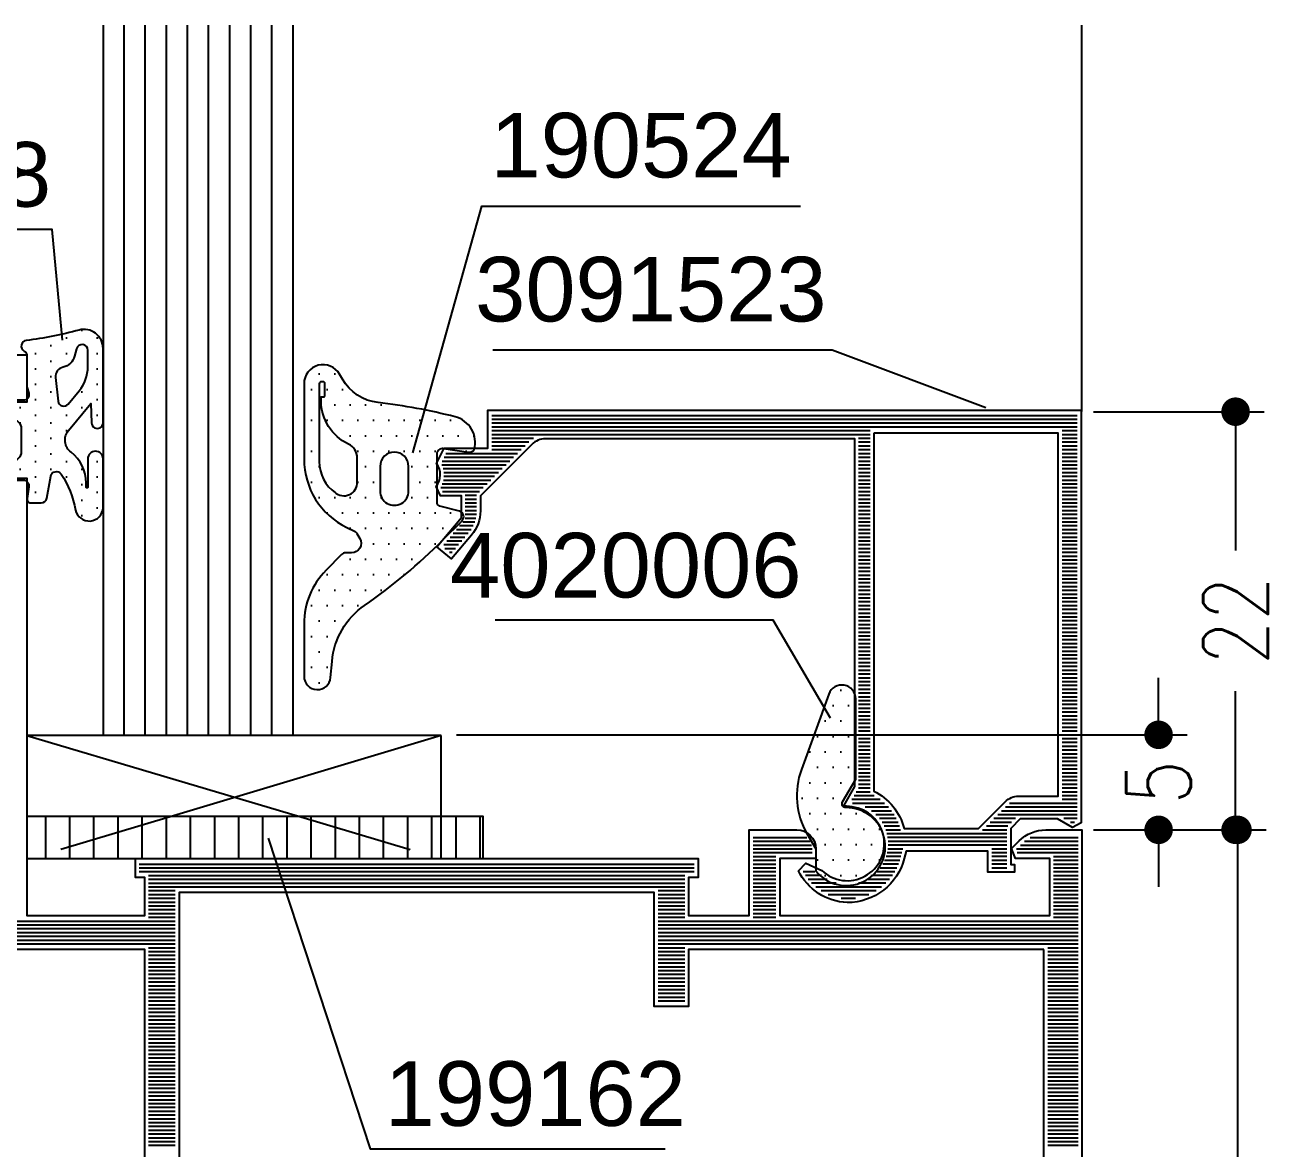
# Model space of a CAD drawing. Extents: x 16 to 197, y 49 to 240.
# Drawn here: x 45.35 to 78.35, y 113.51 to 143.08 of the extents above; entities that cross this region are included whole.
import ezdxf
from ezdxf.enums import TextEntityAlignment as Align

# ---------------------------------------------------------------- set-up
doc = ezdxf.new("R2010")
doc.units = 0
doc.header["$LTSCALE"] = 6
doc.linetypes.add('VERDECKT', pattern=[0.75, 0.5, -0.25])
doc.layers.get('0').update_dxf_attribs({"color": 4, "linetype": 'CONTINUOUS'})
doc.layers.get('DEFPOINTS').update_dxf_attribs({"linetype": 'CONTINUOUS'})
for name, color, linetype in [('CONST25', 3, 'CONTINUOUS'), ('DICHT_PAR', 3, 'CONTINUOUS'), ('DICHT_SCH', 3, 'CONTINUOUS'), ('HIDE_25', 3, 'VERDECKT'), ('KH_NOR', 7, 'CONTINUOUS'), ('KH_SCH', 3, 'CONTINUOUS'), ('KN_NOR', 7, 'CONTINUOUS'), ('KN_SCH', 3, 'CONTINUOUS'), ('LLMASSE', 7, 'CONTINUOUS'), ('PNR', 7, 'CONTINUOUS')]:
    doc.layers.add(name, color=color, linetype=linetype)
doc.styles.get("Standard").update_dxf_attribs({"font": 'simplex.shx', "width": 0.8})
doc.styles.add('SWISSL', font='swissl.ttf')
doc.dimstyles.new('DOK-1ZU1-PUNKT', dxfattribs={"dimscale": 0, "dimtxt": 3, "dimasz": 1.5, "dimexe": 1.5, "dimexo": 0.6, "dimgap": 1.5, "dimtad": 0, "dimdsep": 46, "dimtxsty": 'Standard', "dimblk": 'PUNKT', "dimblk1": 'PUNKT', "dimblk2": 'PUNKT', "dimcen": 0, "dimclrd": 2, "dimclre": 2, "dimclrt": 7, "dimadec": 0, "dimazin": 0, "dimtfac": 0.7, "dimtofl": 0, "dimtmove": 2, "dimatfit": 3, "dimldrblk": 'PUNKT', "dimfxl": 1, "dimtolj": 1, "dimarcsym": 0})
doc.dimstyles.new('DOK-1ZU1-STRICH1', dxfattribs={"dimscale": 0, "dimtxt": 3, "dimasz": 1.5, "dimexe": 1.5, "dimexo": 0.6, "dimgap": 1.5, "dimtad": 0, "dimdsep": 46, "dimtxsty": 'Standard', "dimblk": 'PUNKT', "dimblk1": 'PUNKT', "dimblk2": 'PUNKT', "dimcen": 0, "dimclrd": 2, "dimclre": 2, "dimclrt": 7, "dimadec": 0, "dimazin": 0, "dimtfac": 0.7, "dimtdec": 4, "dimtofl": 0, "dimtmove": 0, "dimatfit": 3, "dimldrblk": 'PUNKT', "dimfxl": 1, "dimtolj": 1, "dimtzin": 0, "dimarcsym": 0})

# ---------------------------------------------------------------- blocks, each defined once
blk = doc.blocks.new('PUNKT')
at = {"color": 0, "linetype": 'CONTINUOUS'}
blk.add_line((-0.5, 0), (-1, 0), dxfattribs=at)
at = {"color": 0, "linetype": 'CONTINUOUS', "const_width": 0.5}
blk.add_lwpolyline([(-0.25, 0, 1), (0.25, 0, 1)], format="xyb", close=True, dxfattribs=at)
blk = doc.blocks.new('*D12')
at = {"color": 3, "linetype": 'ByBlock'}
for p, q in [((78.46514061104472, 107.0268934344815), (78.46514061104472, 107.7768934344815)), ((59.99999592810562, 106.2768934344815), (79.21514061104472, 106.2768934344815)), ((76.7499679999232, 103.7768939876243), (79.21514061104472, 103.7768939876243)), ((78.46514061104472, 103.0268939876243), (78.46514061104472, 102.2768939876243))]:
    blk.add_line(p, q, dxfattribs=at)
at = {"layer": 'DEFPOINTS', "color": 0, "linetype": 'ByBlock'}
for p in [(59.69999592810562, 106.2768934344815), (76.4499679999232, 103.7768939876243), (78.46514061104472, 103.7768939876243)]:
    blk.add_point(p, dxfattribs=at)
at = {"color": 3, "linetype": 'ByBlock', "xscale": 0.75, "yscale": 0.75, "zscale": 0.75}
for p, rotation in [((78.46514061104472, 106.2768934344815), 270), ((78.46514061104472, 103.7768939876243), 90)]:
    blk.add_blockref('PUNKT', p, dxfattribs=dict(at, rotation=rotation))
at = {"color": 3, "linetype": 'ByBlock', "insert": (78.46514061104472, 105.0268937110529), "char_height": 1.7, "attachment_point": 5, "rotation": 90}
blk.add_mtext('\\A1;5', dxfattribs=at)
blk = doc.blocks.new('*D13')
at = {"color": 3, "linetype": 'ByBlock'}
for p, q in [((76.7499679999232, 103.7768939876243), (81.29036325732295, 103.7768939876243)), ((80.54036325732295, 103.0268939876243), (80.54036325732295, 78.51641779714299)), ((80.54036325732295, 49.52689398761405), (80.54036325732295, 74.03737017809536)), ((76.74993999996428, 48.77689398761405), (81.29036325732295, 48.77689398761405))]:
    blk.add_line(p, q, dxfattribs=at)
at = {"layer": 'DEFPOINTS', "color": 0, "linetype": 'ByBlock'}
for p in [(76.4499679999232, 103.7768939876243), (76.44993999996429, 48.77689398761405), (80.54036325732295, 48.77689398761405)]:
    blk.add_point(p, dxfattribs=at)
at = {"color": 3, "linetype": 'ByBlock', "xscale": 0.75, "yscale": 0.75, "zscale": 0.75}
for p, rotation in [((80.54036325732295, 103.7768939876243), 90), ((80.54036325732295, 48.77689398761405), 270)]:
    blk.add_blockref('PUNKT', p, dxfattribs=dict(at, rotation=rotation))
at = {"color": 3, "linetype": 'ByBlock', "insert": (80.54036325732295, 76.27689398761918), "char_height": 1.7, "attachment_point": 5, "rotation": 90}
blk.add_mtext('\\A1;110', dxfattribs=at)
blk = doc.blocks.new('B-LL190508')
at = {"layer": 'DICHT_SCH'}
h = blk.add_hatch(dxfattribs=at)
h.set_pattern_fill('DOTS', color=256, scale=13, angle=-90.00000000000001, style=0)
h.set_pattern_definition([(270, (1.050707049445437, -3.70677759522296), (0.8124999999999999, -0.4062500000000002), [0, -0.8125])])
edge = h.paths.add_edge_path()
edge.add_arc((2.999999982506951, 0.330593251072699), 1.000000000000001, -1.272221872585407e-14, 105.2232402070224)
edge.add_arc((-2.514192307719908, 20.59370464558474), 20.00000000000001, -82.88554434381888, -74.7767597929776, ccw=False)
edge.add_arc((-1.74930629981418e-08, 0.4499999930694827), 0.3000000000000016, 97.11445565618142, 240.0000000000002)
edge.add_arc((-0.3000000174930602, -0.06961524920117768), 0.2999999999999985, -6.821210263296962e-13, 59.999999999999886, ccw=False)
edge.add_line((-1.74930629981418e-08, -0.06961524920117768), (-1.749306551574175e-08, -1.687299176897463))
edge.add_line((-1.74930629981418e-08, -1.687299176897469), (0.08977773039364839, -2.022354293399717))
edge.add_arc((-0.2000000174930801, -2.1000000069305), 0.3000000000000153, -89.99999999999682, 15.000000000005627, ccw=False)
edge.add_line((-0.2000000174930658, -2.400000006930526), (-1.26980192109938, -2.400000006930522))
edge.add_arc((-1.269801921222436, -2.100000007090898), 0.2999999998396241, -165.00000002350225, -89.99999997649633, ccw=False)
edge.add_line((-1.559579668986101, -2.177645720461271), (-1.647844684532831, -1.848236197910008))
edge.add_arc((-1.841029849790642, -1.900000006930512), 0.2, 15.00000000000025, 140.0000000000012)
edge.add_line((-1.994238738414436, -1.771442484993216), (-2.666044460612047, -2.572069367947591))
edge.add_arc((-1.900000017493054, -3.214856977634113), 1, 140.0000000000009, 180)
edge.add_line((-2.900000017493054, -3.214856977634113), (-2.900000017493053, -5.785143036226918))
edge.add_arc((-1.900000017493054, -5.785143036226913), 1, 180.0000000000002, 219.9999999999993)
edge.add_line((-2.66604446061204, -6.427930645913449), (-1.994238738414435, -7.228557528867826))
edge.add_arc((-1.841029849750596, -7.10000000711112), 0.199999999914585, 219.9999999529931, 345.0000000470065)
edge.add_line((-1.647844684532826, -7.151763815951028), (-1.559579668986093, -6.822354293399767))
edge.add_arc((-1.26980192109937, -6.900000006930512), 0.2999999999999993, 89.99999999999977, 164.9999999999999, ccw=False)
edge.add_line((-1.26980192109937, -6.600000006930514), (-0.200000017493057, -6.600000006930511))
edge.add_arc((-0.2000000174930658, -6.900000006930512), 0.3000000000000007, -8.58393680451428, 89.99999999999977, ccw=False)
edge.add_line((0.09663946208705632, -6.944777447170452), (0.002240329453530587, -7.57014838010388))
edge.add_arc((0.1999999823428471, -7.600000007071685), 0.1999999998588273, 171.4160631484813, 270.0000000470075)
edge.add_line((0.1999999825069398, -7.800000006930503), (0.7482700931537671, -7.800000006930507))
edge.add_arc((0.7482700931537654, -7.50000000693052), 0.2999999999999936, -90.00000000000001, -10.00000000000015)
edge.add_line((1.043712419057416, -7.552094460230592), (1.247227064125431, -6.397905553630457))
edge.add_arc((1.542669390029092, -6.450000006930537), 0.2999999999999962, 33.71261571377721, 169.9999999999996, ccw=False)
edge.add_arc((-2.366940695689946, -9.0586297195659), 5.000000000000002, 10.19230633593429, 33.71261571377801, ccw=False)
edge.add_arc((3.269406714833197, -8.022391051604316), 0.7311143642865103, 191.957423447899, 357.8366345207012)
edge.add_line((3.999999982506951, -8.049989799689357), (3.999962546374912, -5.482666080798323))
edge.add_arc((3.599962546417432, -5.482671913507559), 0.4000000000000089, 0.0008354740569873116, 180.0008354740567)
edge.add_line((3.199962546459945, -5.482677746216808), (3.199980918121061, -6.959880956656836))
edge.add_arc((3.153974862705981, -6.959881242778323), 0.04600605541597135, -180.0003563347002, 0.0003563346957093927, ccw=False)
edge.add_line((3.10796880729089, -6.959880956656832), (3.107968807290888, -6.747518851348637))
edge.add_arc((1.108037209938646, -6.730977814135912), 1.999999999999996, -0.4738712128819647, 52.82349616045679)
edge.add_arc((2.799999982506948, -4.500000006930534), 0.7999999999999993, 140.4219632427655, 232.8234961604567, ccw=False)
edge.add_line((2.183393958129914, -3.990297141819951), (3.357509942728503, -2.569926492610808))
edge.add_line((3.3575099427285, -2.569926492610819), (3.399999982506952, -3.584999032961219))
edge.add_arc((3.699999982506954, -3.584999033207325), 0.2999999999999998, 179.9999999529953, 360.0000000470047)
edge.add_line((3.999999982506951, -3.584999032961207), (3.999999982506956, 0.3305932510727114))
edge = h.paths.add_edge_path(flags=16)
edge.add_line((3.199999982506954, -0.6282729752047373), (3.199999982506954, 0.2305932510726976))
edge.add_arc((2.899999982506957, 0.2305932510727047), 0.3000000000000016, -1.272221872585407e-14, 165)
edge.add_line((2.610222234620226, 0.3082389646034613), (2.50596038668327, -0.08087154918825945))
edge.add_arc((1.733219725652022, 0.1261836868937536), 0.7999999999999997, -78.15788068679927, -15, ccw=False)
edge.add_arc((1.999999982506937, -1.14614814661212), 0.5000000000000001, 101.842119313201, 186.0290041602307)
edge.add_line((1.50276555563457, -1.198664094027222), (1.634078603093823, -2.441969625167381))
edge.add_arc((1.932419259140191, -2.410460056973946), 0.2999999998965212, 186.0290041132243, 320.4219632897709)
edge.add_line((2.163646518358634, -2.601598631134792), (2.741515043449543, -1.902530137981206))
edge.add_arc((1.199999982506954, -0.6282729752047373), 1.999999999999994, -39.5780367572354, -1.272221872585407e-14)
edge = h.paths.add_edge_path(flags=16)
edge.add_arc((-0.8000000174930602, -5.100000006930529), 0.4999999999999964, -90, 0, ccw=False)
edge.add_line((-0.8000000174930602, -5.600000006930514), (-1.800000017493061, -5.600000006930514))
edge.add_arc((-1.800000017739192, -5.300000007176649), 0.299999999753874, -180.00000004700632, -89.99999995299368, ccw=False)
edge.add_line((-2.100000017493057, -5.300000006930517), (-2.10000001749306, -3.700000006930507))
edge.add_arc((-1.80000001749306, -3.700000006930509), 0.3000000000000009, 89.99999999999977, 180, ccw=False)
edge.add_line((-1.80000001749306, -3.400000006930512), (-0.8000000174930588, -3.400000006930515))
edge.add_arc((-0.8000000174930602, -3.900000006930512), 0.5, -2.2737367544323206e-13, 89.99999999999977, ccw=False)
edge.add_line((-0.3000000174930602, -3.900000006930512), (-0.300000017493063, -5.10000000693052))
at = {"layer": 'DICHT_PAR'}
for points in [[(3.999999982506953, 0.3305932510727132, 0.4943569637722948), (2.737419397258055, 1.295503317478037, -0.03539601838339958), (-0.03715556858015745, 0.747690209609118, 0.7191390354989544), (-0.1500000174930527, 0.1901923719341596, -0.2679491924311256), (-1.749306122178496e-08, -0.06961524920117768), (-1.749306210996338e-08, -1.687299176897469), (0.089777730393652, -2.022354293399715, -0.4931454260313171), (-0.200000017493065, -2.400000006930526), (-1.26980192109937, -2.400000006930512, -0.3394542590921118), (-1.559579668986101, -2.177645720461271), (-1.647844684532826, -1.848236197910012, 0.6068148963146014), (-1.994238738414436, -1.771442484993216), (-2.666044460612055, -2.572069367947591, 0.1763269807084609), (-2.900000017493054, -3.214856977634113), (-2.900000017493054, -5.785143036226913, 0.1763269807084611), (-2.66604446061204, -6.427930645913449), (-1.994238738414436, -7.228557528867825, 0.6068148968758568), (-1.647844684532826, -7.151763815951028), (-1.559579668986087, -6.822354293399755, -0.339454258863376), (-1.26980192109937, -6.600000006930514), (-0.2000000174930516, -6.600000006930514, -0.4588069095179975), (0.09663946208705632, -6.944777447170452), (0.00224032945352981, -7.570148380103888, 0.4588069100145539), (0.1999999825069398, -7.800000006930503), (0.7482700931537654, -7.800000006930503, 0.3639702342662018), (1.043712419057416, -7.552094460230592), (1.247227064125441, -6.397905553630466, -0.6763345122321475), (1.792218969968603, -6.28349172740063, -0.102988530757243), (2.55415619428125, -8.173866813745406, 0.8837861257265126), (3.999999982506951, -8.049989799689357), (3.999962546374904, -5.482666080798325, 0.9999999999999972), (3.199962546459945, -5.482677746216808), (3.199980918121058, -6.959880956656832, -1.000006219233057), (3.10796880729089, -6.959880956656832), (3.10796880729089, -6.74751885134863, 0.2368386138423189), (2.316582047487431, -5.137422237560642, -0.426544051657322), (2.183393958129914, -3.990297141819951), (3.357509942728502, -2.569926492610819), (3.399999982506957, -3.584999032961207, 1.000000000820386), (3.999999982506951, -3.584999032961207), (3.999999982506953, 0.3305932510727132)], [(3.199999982506956, -0.6282729752047373), (3.199999982506956, 0.2305932510727047, 0.8769764629927566), (2.610222234620228, 0.3082389646034613), (2.505960386683274, -0.08087154918825945, -0.282772991566958), (1.897392191408901, -0.656789749109862, 0.3847999234038062), (1.502765555634571, -1.198664094027222), (1.63407860309383, -2.441969625167388, 0.6643541298328625), (2.163646518358636, -2.601598631134792), (2.741515043449542, -1.902530137981202, 0.1744291887555947), (3.199999982506956, -0.6282729752047373)], [(-0.3000000174930584, -5.100000006930529, -0.414213562373095), (-0.8000000174930602, -5.600000006930514), (-1.80000001749306, -5.600000006930514, -0.414213562853683), (-2.100000017493057, -5.300000006930517), (-2.100000017493057, -3.700000006930509, -0.4142135623730961), (-1.80000001749306, -3.400000006930512), (-0.8000000174930602, -3.400000006930512, -0.414213562373095), (-0.3000000174930584, -3.900000006930512), (-0.3000000174930584, -5.100000006930529)]]:
    blk.add_lwpolyline(points, format="xyb", close=True, dxfattribs=at)
blk = doc.blocks.new('STREIFEN')
at = {"layer": 'DICHT_SCH'}
h = blk.add_hatch(dxfattribs=at)
h.set_pattern_fill('LINE', color=256, scale=0.4, angle=90, style=0)
h.set_pattern_definition([(90, (-94.31533518184392, -226.5009291368289), (-1.27, 7.776250346772095e-17), [])])
h.paths.add_polyline_path([(0, 2.199999999999989), (0, 0), (24, 0), (24, 2.199999999999989)])
at = {"layer": 'DICHT_PAR'}
blk.add_lwpolyline([(0, 2.199999999999989), (0, 0), (24, 0), (24, 2.199999999999989)], close=True, dxfattribs=at)
blk = doc.blocks.new('LL199162')
blk.add_blockref('STREIFEN', (0, 0))
blk = doc.blocks.new('*X25')
at = {"color": 0}
for p, q in [((-109.6, 67.27954193091112), (-109.6, 69.79999979631262)), ((-109.4, 66.97279220613606), (-109.4, 69.79999969449459)), ((-109.2, 66.75857864376268), (-109.2, 69.79999959267656)), ((-109, 66.55857864376269), (-109, 69.79999949085853)), ((-108.8, 66.59221437134654), (-108.8, 69.7999993890405)), ((-108.6, 68.49999999993129), (-108.6, 69.79999928722246)), ((-108.4, 68.49999999994564), (-108.4, 69.79999918540443)), ((-108.2, 68.49999999996001), (-108.2, 69.7999990835864)), ((-108, 68.49999999997436), (-108, 69.79999898176837)), ((-107.8, 68.49999999998872), (-107.8, 69.79999887995034)), ((-107.6, 68.50000000000307), (-107.6, 69.79999877813229)), ((-107.4, 68.50000000001744), (-107.4, 69.79999867631426)), ((-107.2, 68.50000000003179), (-107.2, 69.79999857449623)), ((-107, 68.50000000004614), (-107, 69.7999984726782)), ((-106.8, 68.50000000006051), (-106.8, 69.79999837086017)), ((-106.6, 68.50000000007486), (-106.6, 69.79999826904213)), ((-106.4, 68.50000000008922), (-106.4, 69.7999981672241)), ((-106.2, 68.50000000010358), (-106.2, 69.79999806540607)), ((-106, 68.50000000011794), (-106, 69.79999796358804)), ((-105.8, 68.50000000013229), (-105.8, 69.79999786177001)), ((-105.6, 68.50000000014664), (-105.6, 69.79999775995198)), ((-105.4, 68.50000000016101), (-105.4, 69.79999765813395)), ((-105.2, 47.69995672727232), (-105.2, 69.79999755631592)), ((-105, 47.69995672727232), (-105, 69.79999745449787)), ((-104.8, 47.69995672727232), (-104.8, 69.79999735267984)), ((-104.6, 47.69995672727232), (-104.6, 69.79999725086181)), ((-104.4, 47.69995672727232), (-104.4, 69.79999714904378)), ((-104.2, 47.69995672727232), (-104.2, 69.79999704722574)), ((-104, 47.69995672727232), (-104, 69.79999694540771)), ((-103.8, 68.19999999999999), (-103.8, 69.79999684358968)), ((-103.6, 68.19999999999999), (-103.6, 69.79999674177165)), ((-103.4, 68.19999999999999), (-103.4, 69.79999663995362)), ((-103.2, 68.19999999999999), (-103.2, 69.79999653813559)), ((-103, 68.19999999999999), (-103, 69.79999643631756)), ((-102.8, 68.19999999999999), (-102.8, 69.79999633449953)), ((-102.6, 68.19999999999999), (-102.6, 69.7999962326815)), ((-102.4, 68.19999999999999), (-102.4, 69.79999613086346)), ((-102.2, 68.19999999999999), (-102.2, 69.79999602904542)), ((-102, 68.19999999999999), (-102, 69.79999592722739)), ((-101.8, 68.19999999999999), (-101.8, 69.79999582540935)), ((-101.6, 68.19999999999999), (-101.6, 69.79999572359132)), ((-101.4, 68.19999999999999), (-101.4, 69.79999562177329)), ((-101.2, 68.19999999999999), (-101.2, 69.79999551995526)), ((-101, 68.19999999999999), (-101, 69.79999541813723)), ((-100.8, 68.19999999999999), (-100.8, 69.7999953163192)), ((-100.6, 68.19999999999999), (-100.6, 69.79999521450117)), ((-100.4, 68.19999999999999), (-100.4, 69.79999511268313)), ((-100.2, 68.19999999999999), (-100.2, 69.7999950108651)), ((-100, 68.19999999999999), (-100, 69.79999490904707)), ((-99.80000000000001, 68.19999999999999), (-99.80000000000001, 69.79999480722904)), ((-99.60000000000001, 68.19999999999999), (-99.60000000000001, 69.79999470541101)), ((-99.4, 68.19999999999999), (-99.4, 69.79999460359296)), ((-99.2, 68.19999999999999), (-99.2, 69.79999450177493)), ((-99, 68.19999999999999), (-99, 69.7999943999569)), ((-98.80000000000001, 68.19999999999999), (-98.80000000000001, 69.79999429813887)), ((-98.60000000000001, 68.19999999999999), (-98.60000000000001, 69.79999419632084)), ((-98.4, 68.19999999999999), (-98.4, 69.79999409450281)), ((-98.2, 68.19999999999999), (-98.2, 69.79999399268478)), ((-98, 68.19999999999999), (-98, 69.79999389086674)), ((-97.80000000000001, 68.19999999999999), (-97.80000000000001, 69.79999378904871)), ((-97.60000000000001, 68.19999999999999), (-97.60000000000001, 69.79999368723068)), ((-97.4, 68.19999999999999), (-97.4, 69.79999358541265)), ((-97.2, 68.19999999999999), (-97.2, 69.79999348359462)), ((-97, 68.19999999999999), (-97, 69.79999338177659)), ((-96.80000000000001, 68.19999999999999), (-96.80000000000001, 69.79999327995854)), ((-96.60000000000001, 68.19999999999999), (-96.60000000000001, 69.79999317814051)), ((-96.4, 68.19999999999999), (-96.4, 69.79999307632248)), ((-96.2, 68.19999999999999), (-96.2, 69.79999297450445)), ((-96, 68.19999999999999), (-96, 69.79999287268642)), ((-95.80000000000001, 68.19999999999999), (-95.80000000000001, 69.79999277086839)), ((-95.60000000000001, 68.19999999999999), (-95.60000000000001, 69.79999266905035)), ((-95.4, 68.19999999999999), (-95.4, 69.79999256723232)), ((-95.2, 68.19999999999999), (-95.2, 69.79999246541429)), ((-95, 68.19999999999999), (-95, 69.79999236359626)), ((-94.80000000000001, 68.19999999999999), (-94.80000000000001, 69.79999226177823)), ((-94.60000000000001, 68.19999999999999), (-94.60000000000001, 69.7999921599602)), ((-94.4, 68.19999999999999), (-94.4, 69.79999205814217)), ((-94.2, 68.19999999999999), (-94.2, 69.79999195632413)), ((-94, 68.19999999999999), (-94, 69.79999185450609)), ((-93.80000000000001, 68.19999999999999), (-93.80000000000001, 69.79999175268806)), ((-93.60000000000001, 68.19999999999999), (-93.60000000000001, 69.79999165087003)), ((-93.4, 68.19999999999999), (-93.4, 69.799991549052)), ((-109.6, 52.69999999998564), (-109.6, 55.52915026221236)), ((-109.4, 52.69999999999385), (-109.4, 55.69282032302713)), ((-109.2, 52.70000000000205), (-109.2, 55.77459666924111)), ((-109, 52.70000000001026), (-109, 55.79999999999963)), ((-108.8, 52.70000000001846), (-108.8, 55.8000000000082)), ((-108.6, 52.70000000002666), (-108.6, 53.89999999993709)), ((-108.4, 52.70000000003487), (-108.4, 53.89999999993983)), ((-108.2, 52.70000000004307), (-108.2, 53.89999999994257)), ((-108, 52.70000000005128), (-108, 53.89999999994529)), ((-107.8, 52.70000000005948), (-107.8, 53.89999999994803)), ((-107.6, 52.70000000006768), (-107.6, 53.89999999995077)), ((-107.4, 52.70000000007589), (-107.4, 53.89999999995349)), ((-107.2, 52.70000000008409), (-107.2, 53.89999999995623)), ((-107, 52.7000000000923), (-107, 53.89999999995896)), ((-106.8, 52.70000000010049), (-106.8, 53.89999999996169)), ((-106.6, 52.7000000001087), (-106.6, 53.89999999996443)), ((-106.4, 52.70000000011691), (-106.4, 53.89999999996716)), ((-106.2, 52.70000000012511), (-106.2, 53.8999999999699)), ((-106, 52.70000000013331), (-106, 53.89999999997263)), ((-105.8, 52.70000000014151), (-105.8, 53.89999999997536)), ((-105.6, 52.70000000014972), (-105.6, 53.8999999999781)), ((-105.4, 52.70000000015792), (-105.4, 53.89999999998083)), ((-108.2, 20.40000000000005), (-108.2, 49.60000000000001)), ((-108, 20.40000000000004), (-108, 49.60000000000001)), ((-107.8, 20.40000000000004), (-107.8, 49.6)), ((-107.6, 20.8999993636328), (-107.6, 49.10000000000254)), ((-107.4, 20.90000063637539), (-107.4, 49.09999999999742)), ((-107.2, 20.90000190911798), (-107.2, 49.09999999999228)), ((-107, 20.90000318186057), (-107, 49.09999999998716)), ((-106.8, 47.69995672727232), (-106.8, 49.09999999998203)), ((-106.6, 47.69995672727232), (-106.6, 49.0999999999769)), ((-106.4, 47.69995672727232), (-106.4, 49.09999999997178)), ((-106.2, 47.69995672727232), (-106.2, 49.09999999996665)), ((-106, 47.69995672727232), (-106, 49.09999999996153)), ((-105.8, 47.69995672727232), (-105.8, 49.0999999999564)), ((-105.6, 47.69995672727232), (-105.6, 49.09999999995127)), ((-105.4, 47.69995672727232), (-105.4, 49.09999999994614)), ((-103.8, 47.69995672727232), (-103.8, 49.10001272727235)), ((-103.6, 47.69995672727232), (-103.6, 49.10001272727236)), ((-103.4, 47.69995672727232), (-103.4, 49.10001272727238)), ((-103.2, 47.69995672727232), (-103.2, 49.10001272727239)), ((-103, 47.69995672727232), (-103, 49.10001272727241)), ((-102.8, 47.69995672727232), (-102.8, 49.10001272727242)), ((-102.6, 47.69995672727232), (-102.6, 49.10001272727244)), ((-102.4, 47.69995672727232), (-102.4, 49.10001272727246)), ((-102.2, 47.69995672727232), (-102.2, 49.10001272727247)), ((-102, 47.69995672727232), (-102, 49.10001272727249)), ((-101.8, 47.69995672727232), (-101.8, 49.1000127272725)), ((-101.6, 47.69995672727232), (-101.6, 49.10001272727251)), ((-101.4, 47.69995672727232), (-101.4, 49.10001272727253)), ((-101.2, 47.69995672727232), (-101.2, 49.10001272727255)), ((-101, 47.69995672727232), (-101, 49.10001272727256)), ((-106.8, 20.90000445460316), (-106.8, 22.30000000000003)), ((-106.6, 20.90000572734574), (-106.6, 22.30000000000003)), ((-106.4, 20.90000700008833), (-106.4, 22.30000000000003)), ((-106.2, 20.90000827283092), (-106.2, 22.30000000000003)), ((-106, 20.90000954557351), (-106, 22.30000000000003)), ((-105.8, 20.9000108183161), (-105.8, 22.30000000000003)), ((-105.6, 20.90001209105869), (-105.6, 22.30000000000003)), ((-105.4, 20.90001336380128), (-105.4, 22.30000000000003)), ((-105.2, 12.90001272727268), (-105.2, 22.30000000000003)), ((-105, 12.90001272727268), (-105, 22.30000000000002)), ((-104.8, 12.90001272727268), (-104.8, 22.30000000000002)), ((-104.6, 12.90628733390968), (-104.6, 22.30000000000002)), ((-104.4, 12.95839287844282), (-104.4, 22.30000000000002)), ((-104.2, 13.07551292724101), (-104.2, 22.30000000000002)), ((-104, 13.31271439237811), (-104, 22.30000000000002)), ((-103.8, 20.90000000000005), (-103.8, 22.30000000000002)), ((-103.6, 20.90000000000005), (-103.6, 22.30000000000002)), ((-103.4, 20.90000000000005), (-103.4, 22.30000000000002)), ((-103.2, 20.90000000000005), (-103.2, 22.30000000000002)), ((-103, 20.90000000000005), (-103, 22.30000000000001)), ((-102.8, 20.90000000000005), (-102.8, 22.30000000000001)), ((-102.6, 20.90000000000005), (-102.6, 22.30000000000001)), ((-102.4, 20.90000000000005), (-102.4, 22.30000000000001)), ((-102.2, 20.90000000000005), (-102.2, 22.30000000000001)), ((-102, 20.90000000000005), (-102, 22.30000000000001)), ((-101.8, 20.90000000000005), (-101.8, 22.30000000000001)), ((-101.6, 20.90000000000005), (-101.6, 22.30000000000001)), ((-101.4, 20.90000000000005), (-101.4, 22.30000000000001)), ((-101.2, 20.90000000000005), (-101.2, 22.30000000000001)), ((-101, 20.90000000000005), (-101, 22.30000000000001)), ((-100.8, 20.90000000000005), (-100.8, 22.30000000000001)), ((-100.6, 20.90000000000005), (-100.6, 22.30000000000001)), ((-100.4, 20.90000000000005), (-100.4, 22.30000000000001)), ((-100.2, 20.90000000000005), (-100.2, 22.30000000000001)), ((-100, 20.90000000000005), (-100, 22.3)), ((-99.80000000000001, 20.90000000000005), (-99.80000000000001, 22.3)), ((-99.60000000000001, 20.90000000000005), (-99.60000000000001, 22.3)), ((-99.4, 20.90000000000005), (-99.4, 22.3)), ((-99.2, 20.90000000000005), (-99.2, 22.3)), ((-99, 20.90000000000005), (-99, 22.3)), ((-98.80000000000001, 20.90000000000005), (-98.80000000000001, 22.3)), ((-98.60000000000001, 20.90000000000005), (-98.60000000000001, 22.3)), ((-98.4, 20.90000000000005), (-98.4, 22.3)), ((-98.2, 20.90000000000005), (-98.2, 22.3)), ((-98, 20.90000000000005), (-98, 22.3)), ((-97.80000000000001, 20.90000000000005), (-97.80000000000001, 22.3)), ((-97.60000000000001, 20.90000000000005), (-97.60000000000001, 22.3)), ((-97.4, 20.90000000000005), (-97.4, 22.3)), ((-97.2, 20.90000000000005), (-97.2, 22.3)), ((-97, 20.90000000000005), (-97, 22.3)), ((-96.80000000000001, 20.90000000000005), (-96.80000000000001, 22.29999999999999)), ((-96.60000000000001, 20.90000000000005), (-96.60000000000001, 22.29999999999999)), ((-96.4, 20.90000000000005), (-96.4, 22.29999999999999)), ((-96.2, 20.90000000000005), (-96.2, 22.29999999999999)), ((-96, 20.90000000000005), (-96, 22.29999999999999)), ((-95.80000000000001, 20.90000000000005), (-95.80000000000001, 22.29999999999999)), ((-95.60000000000001, 20.90000000000005), (-95.60000000000001, 22.29999999999999)), ((-95.4, 20.90000000000005), (-95.4, 22.29999999999999)), ((-95.2, 20.90000000000005), (-95.2, 22.29999999999999)), ((-95, 20.90000000000005), (-95, 22.29999999999999)), ((-94.80000000000001, 20.90000000000005), (-94.80000000000001, 22.29999999999999)), ((-94.60000000000001, 20.90000000000005), (-94.60000000000001, 22.29999999999999)), ((-94.4, 20.90000000000005), (-94.4, 22.29999999999999)), ((-94.2, 20.90000000000005), (-94.2, 22.29999999999999)), ((-94, 20.90000000000005), (-94, 22.29999999999999)), ((-93.80000000000001, 20.90000000000005), (-93.80000000000001, 22.29999999999998)), ((-93.60000000000001, 20.90000000000005), (-93.60000000000001, 22.29999999999998)), ((-93.4, 20.90000000000005), (-93.4, 22.29999999999998))]:
    blk.add_line(p, q, dxfattribs=at)
blk = doc.blocks.new('B-LL132351')
at = {"layer": 'KH_NOR'}
blk.add_lwpolyline([(1.272722114720182e-05, 134.9999999999487), (14.50000000645879, 135.0000000065613), (14.49999998095466, 132.5000000191479), (13.49999999993851, 132.4999999998975)], dxfattribs=at)
blk.add_lwpolyline([(13.49999999997952, 128.4999999999795), (14.50000000645879, 128.5000000065613), (14.50001272722112, 105.499999999641), (20.70001272742594, 105.5000000001538), (20.70000000000006, 107.5), (20.20000000000006, 107.5), (20.20000000000009, 108.5), (49.80000000000005, 108.5), (49.80000000000003, 107.5), (49.29999999999997, 107.5), (49.2999999999487, 105.499999999641), (52.50000000015383, 105.5000000001538), (52.49999999996926, 109.9999999999692), (55.00000000000001, 110, -0.414213562373095), (56.00000000000001, 109), (56.00000000002053, 108.5000000000205), (54.09999999993848, 108.4999999999384), (54.09999999997946, 105.4999999998564), (68.30000000015384, 105.5000000001538), (68.29999999993846, 108.5000000000616), (66.50000000000001, 108.5), (66.28786796564403, 109.0121320343559), (66.68994949366113, 109.4142135623731, -0.198912367379658), (68.10416305603424, 110), (69.99999999994874, 110.0000000000512), (69.99994400003091, 3.075228960369714e-11)], format="xyb", dxfattribs=at)
blk.add_lwpolyline([(2.000012727273088, 28.30000000000007), (20.70000000000006, 28.30000000000007), (20.70000000000006, 103.7), (13.70001272727269, 103.7, -0.4142135626133887), (12.70001272727269, 104.7), (12.70001272727272, 125.7), (9.20001272711842, 125.6999999997437), (9.200012727272266, 133.0000000000001), (2.00001272727242, 133), (2.000012727273088, 28.30000000000007)], format="xyb", close=True, dxfattribs=at)
blk.add_lwpolyline([(67.99999999999996, 103.6999999999999), (49.30001272727237, 103.7), (49.3000127272726, 100.7), (47.49995672727233, 100.7), (47.49995672727233, 106.7), (22.50000000000001, 106.7), (22.49999999999973, 25.29999999999983), (47.50000000000001, 25.29999999999994), (47.50000000000001, 31.29999999999994), (49.30005599999983, 31.3), (49.30005599999983, 28.30000000000005), (68.00000000000001, 28.30000000000005), (67.99999999999996, 103.6999999999999)], close=True, dxfattribs=at)
at = {"layer": 'KH_SCH', "rotation": 270}
blk.add_blockref('*X25', (0, 0), dxfattribs=at)
blk = doc.blocks.new('*U50')
at = {"layer": 'CONST25'}
for p, q in [((0, 9.999999999999773), (37.35660389312687, 9.99999999999978)), ((0, 8.888888888888687), (37.35660389312687, 8.888888888888694)), ((0, 7.777777777777601), (37.35660389312687, 7.777777777777608)), ((0, 6.666666666666515), (37.35660389312687, 6.666666666666522)), ((0, 5.555555555555429), (37.35660389312687, 5.555555555555436)), ((0, 4.444444444444343), (37.35660389312687, 4.44444444444435)), ((0, 3.333333333333258), (37.35660389312687, 3.333333333333265)), ((0, 2.222222222222172), (37.35660389312687, 2.222222222222179)), ((0, 1.111111111111086), (37.35660389312687, 1.111111111111093))]:
    blk.add_line(p, q, dxfattribs=at)
blk.add_lwpolyline([(37.35660389312687, 7.105427357601002e-15), (0, 0), (0, 10), (37.35660389312687, 10.00000000000001)], dxfattribs=at)
blk = doc.blocks.new('*D79')
at = {"color": 3, "linetype": 'ByBlock'}
for p, q in [((73.44638083304312, 132.908325522943), (77.9363888987324, 132.908325522943)), ((77.1863888987324, 132.158325522943), (77.1863888987324, 129.2592779038695)), ((77.1863888987324, 122.6583255228913), (77.1863888987324, 125.5573731419648)), ((73.74638083306883, 121.9083255228913), (77.9363888987324, 121.9083255228913))]:
    blk.add_line(p, q, dxfattribs=at)
at = {"layer": 'DEFPOINTS', "color": 0, "linetype": 'ByBlock'}
for p in [(73.14638083304312, 132.908325522943), (77.1863888987324, 132.908325522943), (73.44638083306883, 121.9083255228913)]:
    blk.add_point(p, dxfattribs=at)
at = {"color": 3, "linetype": 'ByBlock', "xscale": 0.75, "yscale": 0.75, "zscale": 0.75}
for p, rotation in [((77.1863888987324, 132.908325522943), 90), ((77.1863888987324, 121.9083255228913), 270)]:
    blk.add_blockref('PUNKT', p, dxfattribs=dict(at, rotation=rotation))
at = {"color": 3, "linetype": 'ByBlock', "insert": (77.1863888987324, 127.4083255229171), "char_height": 1.7, "attachment_point": 5, "rotation": 90}
blk.add_mtext('\\A1;22', dxfattribs=at)
blk = doc.blocks.new('B-LL190524')
at = {"layer": 'DICHT_SCH'}
h = blk.add_hatch(dxfattribs=at)
h.set_pattern_fill('DOTS', color=256, scale=13, style=0)
h.set_pattern_definition([(0, (-3.92410173595469, -2.758173902722573), (0.40625, 0.8125), [0, -0.8125])])
edge = h.paths.add_edge_path()
edge.add_arc((-3.317893153427004, 5.088597082690742), 2.499763217195936, 209.9886112795734, 263.450962235275, ccw=False)
edge.add_line((-5.482999999999979, 3.839145809143589), (-5.633999999999979, 4.100145809143591))
edge.add_arc((-6.50001270594689, 3.600149227737461), 0.9999872940589334, 30.00019413945395, 180.0001958734893)
edge.add_line((-7.49999999999998, 3.600145809143591), (-7.49999999999998, -0.3688541908564105))
edge.add_arc((-3.4998941207474, -0.3683754952568121), 4.000105907895506, 180.0068566278557, 244.0067749354298)
edge.add_line((-5.252999999999978, -3.963854190856409), (-4.85099999999998, -4.159854190856411))
edge.add_arc((-4.981615732636898, -4.428688760415451), 0.2988854218630834, 30.086777426792025, 64.08677712434991, ccw=False)
edge.add_line((-4.722999999999979, -4.278854190856411), (-4.566999999999981, -4.549854190856411))
edge.add_arc((-5.000006552633277, -4.799857741136122), 0.4999964497632269, -89.99924911820318, 30.000704658509278, ccw=False)
edge.add_line((-4.99999999999998, -5.299854190856411), (-5.30899999999998, -5.299854190856411))
edge.add_arc((-5.308858300480525, -5.599575336897352), 0.2997211795366636, 90.02708779118912, 135.3271954413014)
edge.add_line((-5.521999999999981, -5.388854190856414), (-6.34299999999998, -6.218854190856412))
edge.add_arc((-3.49939011838534, -9.032883733510333), 4.000609881723719, 135.2995618859506, 179.9995768971643)
edge.add_line((-7.49999999999998, -9.03285419085641), (-7.49999999999998, -11.79985419085641))
edge.add_arc((-6.800168349461039, -11.79985721048099), 0.699831650545456, 179.9997527809096, 354.9997836046462)
edge.add_line((-6.10299999999998, -11.86085419085641), (-6.027999999999979, -11.00885419085641))
edge.add_arc((-2.042363297241508, -11.3574111131723), 4.000848891731571, 124.7180367418269, 175.0020130776353, ccw=False)
edge.add_arc((-21.40454471195387, 16.5911929858545), 29.99942377251496, 304.7127477539026, 314.9966204203074)
edge.add_line((-0.1929999999999907, -4.622854190856426), (0.8120000000000207, -3.616854190856412))
edge.add_arc((0.6003736228409794, -3.405036694926893), 0.2994200646104273, 314.9741399064044, 434.974093683117)
edge.add_line((0.6780000000000221, -3.11585419085641), (-0.351999999999979, -2.839854190856411))
edge.add_arc((-0.3002386306365228, -2.646915420567336), 0.199761378747346, 179.9824380263412, 254.9823848290963, ccw=False)
edge.add_line((-0.4999999999999787, -2.646854190856413), (-0.4999999999999787, -0.09985419085641212))
edge.add_arc((-0.1997960646422729, -0.0998462910687038), 0.3002039354616461, 81.61131212566329, 180.0015077233884, ccw=False)
edge.add_line((-0.1559999999999793, 0.1971458091435885), (1.156000000000022, 0.003145809143589418))
edge.add_arc((1.199340047853499, 0.3001224449611525), 0.300122444961151, 261.6970073034988, 327.3366558788417)
edge.add_arc((0.0997399023290434, 0.5002534121344712), 1.399903313767392, 345.0090689760942, 435.5950010450154)
edge.add_arc((-7.018812010112732, -27.19893356731409), 29.99918197495759, 75.58753979790686, 83.46192188605454)
edge = h.paths.add_edge_path(flags=16)
edge.add_arc((-2.74999999999998, -0.7498541908564107), 0.7500000000000009, 0, 180)
edge.add_line((-3.49999999999998, -0.7498541908564106), (-3.49999999999998, -2.049854190856411))
edge.add_arc((-2.74999999999998, -2.049854191164067), 0.7500000000000009, 179.9999999764969, 360.0000000235032)
edge.add_line((-1.999999999999979, -2.049854190856411), (-1.999999999999979, -0.7498541908564107))
edge = h.paths.add_edge_path(flags=16)
edge.add_arc((-5.502050336243697, -0.2963033723751143), 0.7970962018495147, 359.385349966091, 424.6677949832867)
edge.add_arc((-4.100094565185552, 2.687772761748694), 2.499905462648351, 179.9914500601385, 244.88868677568712, ccw=False)
edge.add_line((-6.599999999999978, 2.688145809143588), (-6.599999999999978, 2.900145809143588))
edge.add_line((-6.599999999999978, 2.900145809143588), (-6.49999999999998, 2.900145809143588))
edge.add_arc((-6.499999925251442, 3.00014573439505), 0.09999992525148955, 269.9999571722104, 360.0000428277906)
edge.add_line((-6.399999999999981, 3.000145809143589), (-6.399999999999981, 3.600145809143591))
edge.add_arc((-6.499999925251441, 3.600145883892129), 0.09999992525148778, 359.9999571722104, 450.0000428277906)
edge.add_line((-6.49999999999998, 3.700145809143589), (-6.599999999999978, 3.700145809143589))
edge.add_arc((-6.600000074707498, 3.600145883851107), 0.09999992529250916, 89.99995719571199, 180.000042804286)
edge.add_line((-6.69999999999998, 3.600145809143591), (-6.69999999999998, -0.5028541908564108))
edge.add_arc((-4.700212425267197, -0.50255364064453), 1.999787597317789, 180.0086110438731, 235.0085152020055)
edge.add_line((-5.84699999999998, -2.140854190856412), (-5.80199999999998, -2.172854190856413))
edge.add_arc((-5.400316627351192, -1.599748081373475), 0.6998572315759647, 234.9738353795987, 370.8628248741053)
edge.add_line((-4.71299999999998, -1.467854190856411), (-4.704999999999981, -0.3048541908564104))
at = {"layer": 'DICHT_PAR'}
for points in [[(-3.602999999999977, 2.605145809143586, -0.237599), (-5.482999999999979, 3.839145809143589), (-5.633999999999979, 4.100145809143591, 0.7673270000000002), (-7.49999999999998, 3.600145809143591), (-7.49999999999998, -0.3688541908564105, 0.2867450000000001), (-5.252999999999978, -3.963854190856409), (-4.85099999999998, -4.159854190856411, -0.1494509999999999), (-4.722999999999979, -4.278854190856411), (-4.566999999999981, -4.549854190856411, -0.5773500002734709), (-4.99999999999998, -5.299854190856411), (-5.30899999999998, -5.299854190856411, 0.2002740000000002), (-5.521999999999981, -5.388854190856414), (-6.34299999999998, -6.218854190856412, 0.197552), (-7.49999999999998, -9.03285419085641), (-7.49999999999998, -11.79985419085641, 0.9572920000000007), (-6.10299999999998, -11.86085419085641), (-6.027999999999979, -11.00885419085641, -0.222995), (-4.320999999999979, -8.06885419085641, 0.04490199999999981), (-0.1929999999999907, -4.622854190856426), (0.8120000000000207, -3.616854190856412, 0.5773500002734713), (0.6780000000000221, -3.11585419085641), (-0.351999999999979, -2.839854190856411, -0.3394539999999996), (-0.4999999999999787, -2.646854190856413), (-0.4999999999999787, -0.09985419085641212, -0.4577840000000001), (-0.1559999999999793, 0.1971458091435885), (1.156000000000022, 0.003145809143589418, 0.2945039999999998), (1.452000000000021, 0.1381458091435873, 0.4172120002408051), (0.4480000000000218, 1.856145809143587, 0.03437200000000001), (-3.602999999999977, 2.605145809143586)], [(-4.704999999999981, -0.3048541908564104, 0.2928110002226887), (-5.16099999999998, 0.424145809143589, -0.290987), (-6.599999999999978, 2.688145809143588), (-6.599999999999978, 2.900145809143588), (-6.49999999999998, 2.900145809143588, 0.414214000240294), (-6.399999999999981, 3.000145809143589), (-6.399999999999981, 3.600145809143591, 0.4142140002402939), (-6.49999999999998, 3.700145809143589), (-6.599999999999978, 3.700145809143589, 0.4142140000000003), (-6.69999999999998, 3.600145809143591), (-6.69999999999998, -0.5028541908564108, 0.2446979999999999), (-5.84699999999998, -2.140854190856412), (-5.80199999999998, -2.172854190856413, 0.6738040002982226), (-4.71299999999998, -1.467854190856411), (-4.704999999999981, -0.3048541908564104)], [(-1.999999999999979, -0.7498541908564107, 0.9999999999999999), (-3.49999999999998, -0.7498541908564106), (-3.49999999999998, -2.049854190856411, 1.000000000410207), (-1.999999999999979, -2.049854190856411), (-1.999999999999979, -0.7498541908564107)]]:
    blk.add_lwpolyline(points, format="xyb", close=True, dxfattribs=at)
blk = doc.blocks.new('LL190524')
blk.add_blockref('B-LL190524', (0, 0))
blk = doc.blocks.new('B-LL3091023')
at = {"layer": 'KN_SCH'}
h = blk.add_hatch(dxfattribs=at)
h.set_pattern_fill('_U', color=256, scale=0.2, style=0, pattern_type=0)
h.set_pattern_definition([(0, (-12.61524086824097, 13.02250327400434), (0, 0.2), [])])
edge = h.paths.add_edge_path()
edge.add_line((-0.2000000000508084, 21.80000000010276), (-0.2000000000002728, 0.4154700538897877))
edge.add_line((-0.2000000000002728, 0.4154700538897864), (-0.4500000000000046, 0.2711324865925331))
edge.add_line((-0.4500000000000046, 0.2711324865925331), (-1.192820323027558, 0.7000000000520148))
edge.add_line((-1.192820323027558, 0.7000000000520148), (-3.282842712474642, 0.7000000000520223))
edge.add_line((-3.282842712474642, 0.7000000000520223), (-3.900000000000007, 0.08284271252664044))
edge.add_line((-3.900000000000007, 0.08284271252664047), (-3.900000000000013, -2.099999999947969))
edge.add_line((-3.900000000000013, -2.099999999947969), (-3.700000000000003, -2.099999999947976))
edge.add_line((-3.700000000000001, -2.099999999952376), (-4.699999999974835, -2.099999999974347))
edge.add_line((-4.699999999974835, -2.099999999974347), (-4.700000000005605, -0.9999999999419789))
edge.add_line((-4.700000000005605, -0.9999999999419791), (-9.356532657103545, -1.000000000081714))
edge.add_line((-9.356532657103545, -1.000000000081714), (-9.492087073757995, -1.524999999012127))
edge.add_arc((-12.30000000000001, -0.7999999999479821), 2.900000000000001, 270.07901743651803, 345.52248783316634, ccw=False)
edge.add_arc((-12.18013563536853, -0.9023955340299898), 2.800000000000001, 209.2081415121933, 267.62840437548994, ccw=False)
edge.add_line((-14.62412332264705, -2.26874987475974), (-14.42924214632983, -2.069287902908246))
edge.add_line((-14.42924214632983, -2.069287902908246), (-13.75317870728195, -2.38454146193488))
edge.add_arc((-12.29999999921613, -0.8000000003222183), 2.150000000266381, 227.4761480923444, 442.3377443620211)
edge.add_line((-12.01333333336139, 1.330803187171447), (-12.16120394194022, 1.35069689423467))
edge.add_line((-12.16120394194022, 1.35069689423467), (-11.69999999999955, 2.149525554427094))
edge.add_line((-11.69999999999955, 2.149525554427095), (-11.70000000015551, 20.70000000020778))
edge.add_line((-11.70000000015551, 20.70000000020778), (-28.18578597814051, 20.70000000005208))
edge.add_arc((-28.18578597812918, 19.50000000005209), 1.199999999999996, 90.00000000054077, 134.9999999999997)
edge.add_line((-29.03431411555303, 20.34852813747595), (-31.79999954050232, 17.58284271252666))
edge.add_line((-31.79999954050232, 17.58284271252666), (-31.79999954050233, 16.71441194632815))
edge.add_arc((-33.59999895980678, 16.71441206424528), 1.799999419304456, 319.99994731550623, 359.9999962465799, ccw=False)
edge.add_line((-32.22112047092991, 15.5573934721695), (-33.14162906306896, 14.46037332601911))
edge.add_line((-33.14162906306897, 14.46037332601911), (-33.60125601057764, 14.84604548197373))
edge.add_line((-33.60125601057764, 14.84604548197373), (-32.39999954050234, 16.27764694336551))
edge.add_line((-32.39999954050234, 16.27764694336551), (-32.39999954050232, 17.70000000005204))
edge.add_line((-32.39999954050232, 17.70000000005204), (-33.57394863064956, 17.70000000005204))
edge.add_line((-33.57394863064956, 17.70000000005204), (-33.70205340977959, 17.96789280106483))
edge.add_arc((-34.71191328392486, 18.61610855635405), 1.200000262839086, 327.3041288734923, 390.0744969530656)
edge.add_line((-33.67346358042067, 19.2174594057805), (-33.37731379195502, 19.80000000005204))
edge.add_line((-33.37731379195502, 19.80000000005204), (-30.99999996572186, 19.80000000005204))
edge.add_line((-30.99999996572186, 19.80000000005204), (-31.00000030850324, 21.8000000000218))
edge.add_line((-31.00000030850324, 21.8000000000218), (-0.2000000000508066, 21.80000000010276))
edge = h.paths.add_edge_path(flags=16)
edge.add_line((-11.10000000015546, 20.99999999989506), (-11.09999999999899, 1.840075756540305))
edge.add_arc((-12.30000000000003, -0.7999999999480378), 2.900000000000001, 11.940543960609887, 65.55666457227989, ccw=False)
edge.add_line((-9.462747808177824, -0.19999999994798), (-5.314213562373069, -0.1999999999479796))
edge.add_line((-5.314213562373068, -0.1999999999479796), (-3.848528137423896, 1.265685425001232))
edge.add_arc((-3.282842712474652, 0.7000000000519995), 0.8000000000000005, 90.00000000000011, 135.0000000000005, ccw=False)
edge.add_line((-3.282842712474654, 1.500000000052001), (-1.000000000000002, 1.500000000052017))
edge.add_line((-1.000000000000002, 1.500000000052017), (-1.000000000000002, 21.00000000005524))
edge.add_line((-1.000000000000002, 21.00000000005524), (-11.10000000015546, 20.99999999989506))
at = {"layer": 'KN_NOR'}
for points in [[(-5.128164559664583e-11, 22.00000000010329), (0, 0.3000000000520193), (-0.4500000000000046, 0.04019237891668204), (-1.246410161513781, 0.5000000000520151), (-3.200000000000022, 0.5000000000520222), (-3.700000000000008, 5.202219210964643e-11), (-3.700000000000012, -1.899999999947976), (-3.500000000000002, -1.899999999947984), (-3.500000000000005, -2.299999999947982), (-4.89999999996924, -2.299999999978742), (-4.900000000000011, -1.199999999947981), (-9.201613323200721, -1.200000000077065), (-9.29843790668926, -1.574999999947981, -0.3419987131196461), (-12.30000000000001, -3.899999999947983, -0.2744091014474832), (-14.86887381829263, -2.233067162827286), (-14.4732145214778, -1.828107663836985), (-13.64001877441201, -2.216633221435945, 1.373175899949952), (-12.04000000000001, 1.132588937203426), (-12.48361182590432, 1.192270058415677), (-11.9, 2.203115392906721), (-11.90000000015383, 20.50000000020589), (-28.18578597812918, 20.50000000005208, 0.1989123673796576), (-28.89289275931572, 20.20710678123863), (-31.59999954050232, 17.50000000005204), (-31.59999954050232, 16.71441000005203, -0.1763269499999998), (-32.06791154050232, 15.42883600005203), (-33.11697754050232, 14.17860700005204), (-33.88302254050232, 14.82139400005204), (-32.59999954050232, 16.35044100005203), (-32.59999954050232, 17.50000000005204), (-33.70000054050233, 17.50000000005204), (-33.93351854050232, 17.98833300005202, 0.3394094402287316), (-33.90397054050233, 19.20537000005203), (-33.49999954050233, 20.00000000005204), (-31.2, 20.00000000005204), (-31.20000034278138, 22.00000000002127), (-5.128164559664583e-11, 22.00000000010329)], [(-10.90000000015383, 20.79999999989824), (-10.90000000000001, 1.965863337239819, -0.2134575926161298), (-9.30500417362566, 5.201997166359718e-11), (-5.39705627484769, 5.202041575280703e-11), (-3.989949493661205, 1.40710678123854, -0.1989123673796592), (-3.282842712474656, 1.700000000052001), (-1.200000000000001, 1.700000000052016), (-1.200000000000003, 20.80000000005207), (-10.90000000015383, 20.79999999989824)]]:
    blk.add_lwpolyline(points, format="xyb", close=True, dxfattribs=at)
blk = doc.blocks.new('*U74')
at = {"xscale": -0.5, "yscale": 0.5, "zscale": 0.5, "rotation": 270}
for name, p in [('B-LL3091023', (-0.04124489645829499, 0.03555753089710834)), ('LL190524', (9.858755103567717, -16.65309936508041))]:
    blk.add_blockref(name, p, dxfattribs=at)
blk = doc.blocks.new('B-LL4020006')
at = {"layer": 'DICHT_SCH'}
h = blk.add_hatch(dxfattribs=at)
h.set_pattern_fill('DOTS', color=256, scale=13, style=0)
h.set_pattern_definition([(0, (-0.4609774345124191, 2.546834547079651), (0.40625, 0.8125), [0, -0.8125])])
edge = h.paths.add_edge_path()
edge.add_arc((1.396716930603292, 2.684662888635161), 4, 160.0000000000001, 209.9999999999991)
edge.add_line((-2.067384684534495, 0.6846628886352164), (-1.600000000844455, -0.1248711301954692))
edge.add_line((-1.600000000844455, -0.1248711301954692), (-1.600000000844459, -1.281600561396612))
edge.add_arc((0, 0), 2.050000000408385, 218.6947398983681, 450.5007678883066)
edge.add_arc((-0.01966485854618627, 2.249914063953574), 0.1999999999999999, 150.0000000000015, 270.50076786480355, ccw=False)
edge.add_line((-0.1928699393030766, 2.34991406395357), (0.4999999991555111, 3.550000000401031))
edge.add_line((0.4999999991555111, 3.550000000401031), (0.4999999991555395, 7.768686605061749))
edge.add_arc((-0.2313133961837188, 7.768686605061749), 0.7313133953392583, 0, 160.0000000000001)
edge.add_line((-0.918523197265908, 8.018810517351662), (-2.362053552540343, 4.052743461937833))
at = {"layer": 'DICHT_PAR'}
blk.add_lwpolyline([(-2.362053552540343, 4.052743461937833, 0.2216946626429356), (-2.067384684534495, 0.6846628886352164), (-1.600000000844455, -0.1248711301954692), (-1.600000000844459, -1.281600561396612, 1.597324648268596), (-0.01791687119492158, 2.049921702748903, -0.580267303063473), (-0.1928699393030766, 2.34991406395357), (0.4999999991555111, 3.550000000401031), (0.4999999991555395, 7.768686605061749, 0.8390996311772809), (-0.918523197265908, 8.018810517351662), (-2.362053552540343, 4.052743461937833)], format="xyb", close=True, dxfattribs=at)
blk = doc.blocks.new('ll4020006')
blk.add_blockref('B-LL4020006', (0, 0))

msp = doc.modelspace()

# ---------------------------------------------------------------- linework, layer by layer
at = {"layer": 'CONST25', "color": 3}
for p, q in [((56.29407471592351, 124.393116375331), (45.39640457391295, 124.3931103480844)), ((45.39640457391295, 124.3931103480844), (52.5969777344679, 122.2507184885293)), ((45.39640457391295, 124.3931103480844), (45.39640457391295, 121.1507184884673)), ((56.29407471592351, 124.393116375331), (49.16133345621485, 122.2507184885293)), ((56.2940747159235, 122.2507184885293), (56.29407471592351, 124.393116375331))]:
    msp.add_line(p, q, dxfattribs=at)
at = {"layer": 'HIDE_25', "color": 3}
for p, q in [((49.16133345621485, 122.2507184885293), (45.49907471592349, 121.1507184884673)), ((52.5969777344679, 122.2507184885293), (56.29407471592351, 121.1507184884673)), ((56.29407471592351, 121.1507184884673), (56.2940747159235, 122.2507184885293)), ((45.39640457391295, 121.1507184884673), (56.29407471592351, 121.1507184884673))]:
    msp.add_line(p, q, dxfattribs=at)
at = {"layer": 'PNR', "color": 3}
for points in [[(73.14640083315713, 132.9121915427819), (73.14640083315713, 143.0790204353309)], [(55.54449908551978, 131.8304440327978), (57.36255936534624, 138.3129202132561), (65.7391569160643, 138.3129202132561)], [(46.32800637024539, 134.78931172874), (46.06089843006022, 137.7023834459956), (38.578589632451, 137.7023834459956)], [(70.61968719557719, 133.0094721401615), (66.57560964878918, 134.5247430181885), (57.64761606515852, 134.5247430181885)], [(66.53498821376816, 124.8443582541697), (65.0275542423039, 127.4201064861235), (57.71339857264188, 127.4201064861235)], [(51.73566253583726, 121.6925810379372), (54.42149710970898, 113.5201699484743), (62.17911991948193, 113.5201699484743)]]:
    msp.add_lwpolyline(points, dxfattribs=at)

# ---------------------------------------------------------------- block references
at = {"yscale": 0.5, "zscale": 0.5}
for name, p, xscale, rotation in [('*U50', (47.39637920017663, 124.4007184885186), -0.5, 270), ('LL199162', (57.39640876125122, 122.2583255228251), 0.5, 180)]:
    msp.add_blockref(name, p, dxfattribs=dict(at, xscale=xscale, rotation=rotation))
at = {"xscale": 0.5, "yscale": 0.5, "zscale": 0.5}
for name, p in [('B-LL190508', (45.39640876408168, 134.4083255262489)), ('B-LL132351', (38.14640246945811, 66.90832552276314)), ('ll4020006', (66.94641825677259, 121.4672059843158))]:
    msp.add_blockref(name, p, dxfattribs=at)
at = {"layer": 'LLMASSE', "xscale": -1, "rotation": 270}
msp.add_blockref('*U74', (73.08672803221135, 121.9867009240461), dxfattribs=at)

# ---------------------------------------------------------------- texts
at = {"layer": 'PNR', "color": 10, "style": 'SWISSL'}
for s, p in [('190524', (57.58592004494746, 139.0705556522696)), ('199162', (54.80383397899209, 114.1201699484743))]:
    msp.add_text(s, height=1.7, dxfattribs=at).set_placement(p)
for s, p in [('190508', (46.03181434392418, 138.3023834459956)), ('3091523', (66.42769623148577, 135.2823784572021)), ('4020006', (65.76928344716883, 128.0201064861235))]:
    msp.add_text(s, height=1.7, dxfattribs=at).set_placement(p, align=Align.RIGHT)

# ---------------------------------------------------------------- dimensions: what is measured, and where the dimension line sits
at = {"layer": 'LLMASSE'}
dim = msp.add_linear_dim(base=(77.1863888987324, 132.908325522943), p1=(73.44638083306883, 121.9083255228913), p2=(73.14638083304312, 132.908325522943), angle=270, dimstyle='DOK-1ZU1-STRICH1', override={"dimscale": 0.5, "dimtxt": 3.4, "dimlfac": 2, "dimclrd": 3, "dimclre": 3, "dimclrt": 3}, dxfattribs=at)
dim.commit()
dim.dimension.update_dxf_attribs({"geometry": '*D79', "text_midpoint": (77.1863888987324, 127.4083255229171), "dimtype": 160})
for base, p1, p2, picture, middle in [((75.16155344419033, 121.9083255228913), (56.39640876125124, 124.4083249697485), (73.14638083306882, 121.9083255228913), '*D12', (75.16155344419033, 123.1583252463199)), ((77.23677609046857, 66.90832552288106), (73.14638083306882, 121.9083255228913), (73.1463528331099, 66.90832552288106), '*D13', (77.23677609046857, 94.40832552288619))]:
    dim = msp.add_linear_dim(base=base, p1=p1, p2=p2, angle=90, dimstyle='DOK-1ZU1-PUNKT', override={"dimscale": 0.5, "dimtxt": 3.4, "dimlfac": 2, "dimclrd": 3, "dimclre": 3, "dimclrt": 3}, dxfattribs=at)
    dim.commit()
    dim.dimension.update_dxf_attribs({"geometry": picture, "text_midpoint": middle, "insert": (-3.303587166854385, 18.13143153526701)})

doc.saveas('drawing.dxf')
